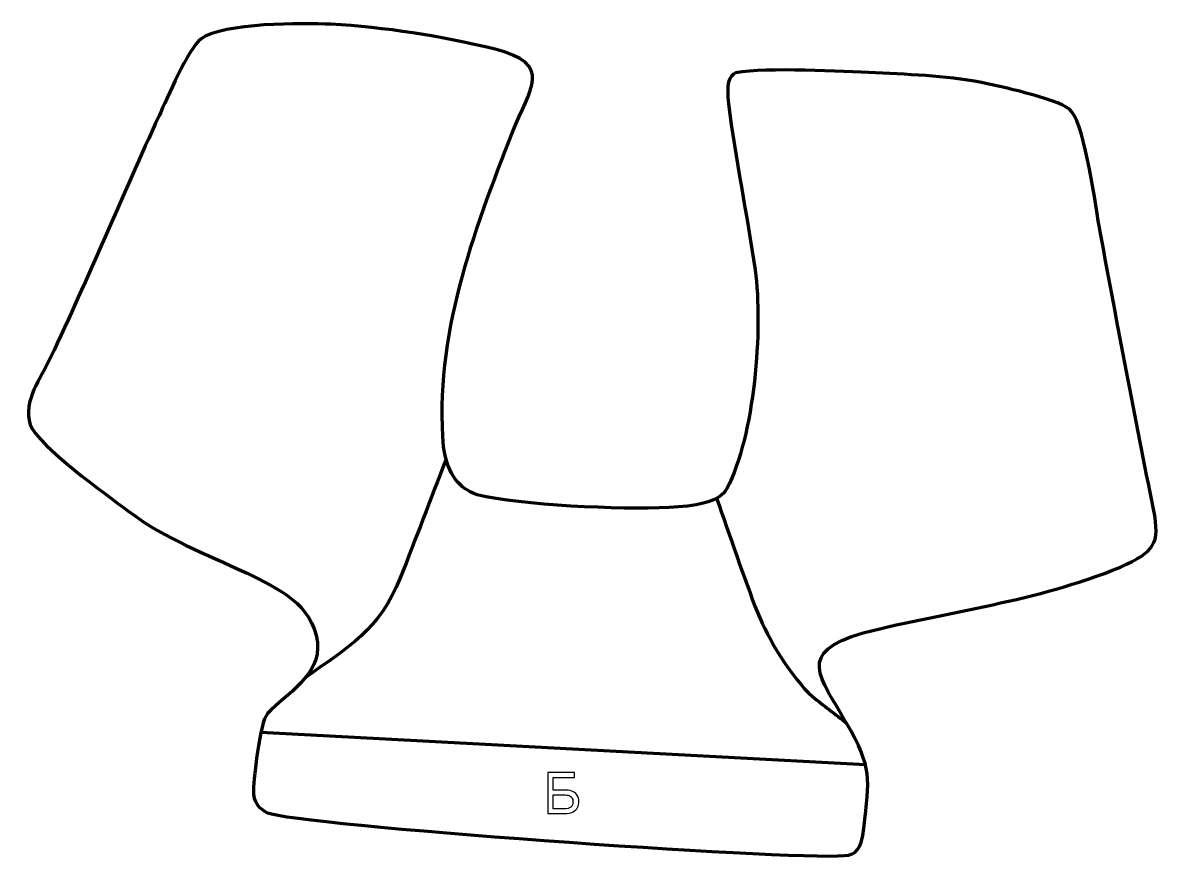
# Model space of a CAD drawing. Header units: millimetres. Extents: x 984 to 1488, y 191 to 562.
import ezdxf

# ---------------------------------------------------------------- set-up
doc = ezdxf.new("R2010")
doc.units = ezdxf.units.MM
doc.header["$MEASUREMENT"] = 0
doc.layers.add('layer 2', color=7, linetype='Continuous')
doc.layers.add('layer 3', color=7, linetype='Continuous')

msp = doc.modelspace()

# ---------------------------------------------------------------- linework, layer by layer
at = {"layer": 'layer 2', "color": 140, "lineweight": 158}
for points, knots in [([(1171.5499, 369.1106), (1164.7697, 351.6137), (1158.1058, 333.9181), (1151.2267, 316.4846), (1151.2267, 316.4846), (1142.1218, 293.4102), (1128.2709, 285.947), (1109.2398, 272.3503)], [0, 0, 0, 0, 0.33333333, 0.33333333, 0.33333333, 0.33333333, 1, 1, 1, 1]), ([(1291.3347, 351.7794), (1297.2946, 335.13), (1303.1143, 317.2721), (1309.5431, 300.94), (1309.5431, 300.94), (1313.9344, 289.784), (1324.7174, 271.8462), (1333.8178, 264.0364), (1333.8178, 264.0364), (1338.6148, 259.9196), (1343.9076, 256.0995), (1348.933, 252.238)], [0, 0, 0, 0, 0.25, 0.25, 0.25, 0.25, 0.5, 0.5, 0.5, 0.5, 1, 1, 1, 1])]:
    msp.add_open_spline(points, degree=3, knots=knots, dxfattribs=at)
msp.add_open_spline([(1089.525, 248.1559), (1089.525, 248.1559), (1357.2266, 233.8603), (1357.2266, 233.8603)], degree=3, dxfattribs=at)
at = {"layer": 'layer 2', "color": 142}
for points, knots in [([(1216.6212, 230.3204), (1216.6212, 230.3204), (1228.4322, 230.3204), (1228.4322, 230.3204), (1228.4322, 230.3204), (1228.4322, 230.3204), (1228.4322, 228.1868), (1228.4322, 228.1868), (1228.4322, 228.1868), (1228.4322, 228.1868), (1219.0342, 228.1868), (1219.0342, 228.1868), (1219.0342, 228.1868), (1219.0342, 228.1868), (1219.0342, 222.5734), (1219.0342, 222.5734), (1219.0342, 222.5734), (1219.0342, 222.5734), (1223.3776, 222.5734), (1223.3776, 222.5734), (1223.3776, 222.5734), (1224.982, 222.5734), (1226.2563, 222.421), (1227.2045, 222.112), (1227.2045, 222.112), (1228.1528, 221.8072), (1228.9106, 221.2314), (1229.4821, 220.3805), (1229.4821, 220.3805), (1230.0536, 219.5339), (1230.3372, 218.5475), (1230.3372, 217.4214), (1230.3372, 217.4214), (1230.3372, 216.5028), (1230.134, 215.6434), (1229.7234, 214.8476), (1229.7234, 214.8476), (1229.3127, 214.0475), (1228.7031, 213.3955), (1227.8903, 212.8918), (1227.8903, 212.8918), (1227.0818, 212.388), (1225.6975, 212.134), (1223.7459, 212.134), (1223.7459, 212.134), (1223.7459, 212.134), (1216.6212, 212.134), (1216.6212, 212.134), (1216.6212, 212.134), (1216.6212, 212.134), (1216.6212, 230.3204), (1216.6212, 230.3204)], [0, 0, 0, 0, 0.07142857, 0.07142857, 0.07142857, 0.07142857, 0.14285714, 0.14285714, 0.14285714, 0.14285714, 0.21428571, 0.21428571, 0.21428571, 0.21428571, 0.28571429, 0.28571429, 0.28571429, 0.28571429, 0.35714286, 0.35714286, 0.35714286, 0.35714286, 0.42857143, 0.42857143, 0.42857143, 0.42857143, 0.5, 0.5, 0.5, 0.5, 0.57142857, 0.57142857, 0.57142857, 0.57142857, 0.64285714, 0.64285714, 0.64285714, 0.64285714, 0.71428571, 0.71428571, 0.71428571, 0.71428571, 0.78571429, 0.78571429, 0.78571429, 0.78571429, 0.85714286, 0.85714286, 0.85714286, 0.85714286, 1, 1, 1, 1]), ([(1219.0342, 214.1914), (1219.0342, 214.1914), (1223.8475, 214.1914), (1223.8475, 214.1914), (1223.8475, 214.1914), (1225.1471, 214.1914), (1226.1208, 214.4539), (1226.7727, 214.983), (1226.7727, 214.983), (1227.4204, 215.5122), (1227.7464, 216.3038), (1227.7464, 217.3579), (1227.7464, 217.3579), (1227.7464, 218.1115), (1227.5601, 218.738), (1227.1876, 219.2418), (1227.1876, 219.2418), (1226.8151, 219.7455), (1226.2986, 220.08), (1225.6382, 220.2451), (1225.6382, 220.2451), (1224.9736, 220.4102), (1223.8433, 220.4906), (1222.2473, 220.4906), (1222.2473, 220.4906), (1222.2473, 220.4906), (1219.0342, 220.4906), (1219.0342, 220.4906), (1219.0342, 220.4906), (1219.0342, 220.4906), (1219.0342, 214.1914), (1219.0342, 214.1914)], [0, 0, 0, 0, 0.11111111, 0.11111111, 0.11111111, 0.11111111, 0.22222222, 0.22222222, 0.22222222, 0.22222222, 0.33333333, 0.33333333, 0.33333333, 0.33333333, 0.44444444, 0.44444444, 0.44444444, 0.44444444, 0.55555556, 0.55555556, 0.55555556, 0.55555556, 0.66666667, 0.66666667, 0.66666667, 0.66666667, 0.77777778, 0.77777778, 0.77777778, 0.77777778, 1, 1, 1, 1])]:
    msp.add_open_spline(points, degree=3, knots=knots, dxfattribs=at)
at = {"layer": 'layer 3', "color": 242, "lineweight": 158}
msp.add_open_spline([(1192.6894, 550.7518), (1219.8863, 544.0759), (1208.471, 533.2927), (1200.9828, 513.9565), (1200.9828, 513.9565), (1183.5923, 469.4208), (1166.2407, 423.3427), (1170.4674, 374.5893), (1170.4674, 374.5893), (1172.2511, 361.6846), (1177.697, 355.9639), (1185.2864, 353.3152), (1185.2864, 353.3152), (1204.9785, 348.5498), (1247.948, 346.6703), (1270.3045, 347.6722), (1270.3045, 347.6722), (1281.1958, 348.1603), (1292.525, 349.7484), (1295.8688, 356.0798), (1295.8688, 356.0798), (1308.1562, 379.346), (1311.9349, 426.8426), (1308.4125, 452.9936), (1308.4125, 452.9936), (1304.8988, 477.2911), (1299.5443, 502.2428), (1296.6771, 526.3888), (1296.6771, 526.3888), (1295.6366, 535.1514), (1296.659, 538.82), (1299.8914, 540.194), (1299.8914, 540.194), (1313.8896, 542.6486), (1346.7984, 540.8301), (1361.7672, 540.1063), (1361.7672, 540.1063), (1378.804, 539.2824), (1395.1744, 538.8622), (1411.8438, 535.191), (1411.8438, 535.191), (1418.8958, 533.6286), (1444.8144, 528.0691), (1448.5677, 523.1013), (1448.5677, 523.1013), (1454.8325, 514.809), (1459.0488, 481.3397), (1461.3429, 469.0801), (1461.3429, 469.0801), (1468.9721, 428.3097), (1476.5667, 387.547), (1484.8803, 346.9084), (1484.8803, 346.9084), (1487.8133, 331.0306), (1485.262, 328.3805), (1470.2713, 321.2933), (1470.2713, 321.2933), (1431.8486, 305.7296), (1395.63, 302.0991), (1356.2436, 292.2043), (1356.2436, 292.2043), (1326.3927, 283.2687), (1336.8558, 273.1355), (1348.933, 252.238), (1348.933, 252.238), (1360.4983, 231.7283), (1359.0194, 228.2044), (1356.5562, 205.6489), (1356.5562, 205.6489), (1355.5492, 196.4273), (1353.0275, 193.8939), (1348.025, 193.511), (1348.025, 193.511), (1321.4061, 191.4739), (1105.0385, 207.0908), (1092.5058, 212.5251), (1092.5058, 212.5251), (1088.6799, 214.1841), (1086.0479, 217.1417), (1086.1918, 222.5487), (1086.1918, 222.5487), (1086.6247, 228.8848), (1088.8697, 252.3964), (1092.4665, 256.4306), (1092.4665, 256.4306), (1100.6436, 265.02), (1116.1223, 273.4386), (1114.5546, 288.0271), (1114.5546, 288.0271), (1112.0955, 305.1528), (1097.3731, 311.6737), (1083.4658, 318.5361), (1083.4658, 318.5361), (1063.751, 328.0814), (1048.7297, 332.689), (1030.6121, 346.2464), (1030.6121, 346.2464), (1021.2527, 353.2374), (990.9523, 374.9153), (987.3614, 384.3268), (987.3614, 384.3268), (984.0696, 395.0026), (992.0554, 404.9005), (996.3809, 414.0759), (996.3809, 414.0759), (1013.1279, 449.6011), (1028.0436, 485.5754), (1044.4334, 521.1579), (1044.4334, 521.1579), (1047.9928, 528.8993), (1057.1214, 550.7972), (1063.1072, 555.2352), (1063.1072, 555.2352), (1072.6994, 562.3473), (1108.3256, 562.3084), (1120.542, 561.6679), (1120.542, 561.6679), (1144.3097, 560.4217), (1169.5458, 556.3808), (1192.6894, 550.7518)], degree=3, knots=[0, 0, 0, 0, 0.03225806, 0.03225806, 0.03225806, 0.03225806, 0.06451613, 0.06451613, 0.06451613, 0.06451613, 0.09677419, 0.09677419, 0.09677419, 0.09677419, 0.12903226, 0.12903226, 0.12903226, 0.12903226, 0.16129032, 0.16129032, 0.16129032, 0.16129032, 0.19354839, 0.19354839, 0.19354839, 0.19354839, 0.22580645, 0.22580645, 0.22580645, 0.22580645, 0.25806452, 0.25806452, 0.25806452, 0.25806452, 0.29032258, 0.29032258, 0.29032258, 0.29032258, 0.32258065, 0.32258065, 0.32258065, 0.32258065, 0.35483871, 0.35483871, 0.35483871, 0.35483871, 0.38709677, 0.38709677, 0.38709677, 0.38709677, 0.41935484, 0.41935484, 0.41935484, 0.41935484, 0.4516129, 0.4516129, 0.4516129, 0.4516129, 0.48387097, 0.48387097, 0.48387097, 0.48387097, 0.51612903, 0.51612903, 0.51612903, 0.51612903, 0.5483871, 0.5483871, 0.5483871, 0.5483871, 0.58064516, 0.58064516, 0.58064516, 0.58064516, 0.61290323, 0.61290323, 0.61290323, 0.61290323, 0.64516129, 0.64516129, 0.64516129, 0.64516129, 0.67741935, 0.67741935, 0.67741935, 0.67741935, 0.70967742, 0.70967742, 0.70967742, 0.70967742, 0.74193548, 0.74193548, 0.74193548, 0.74193548, 0.77419355, 0.77419355, 0.77419355, 0.77419355, 0.80645161, 0.80645161, 0.80645161, 0.80645161, 0.83870968, 0.83870968, 0.83870968, 0.83870968, 0.87096774, 0.87096774, 0.87096774, 0.87096774, 0.90322581, 0.90322581, 0.90322581, 0.90322581, 0.93548387, 0.93548387, 0.93548387, 0.93548387, 1, 1, 1, 1], dxfattribs=at)

doc.saveas('drawing.dxf')
